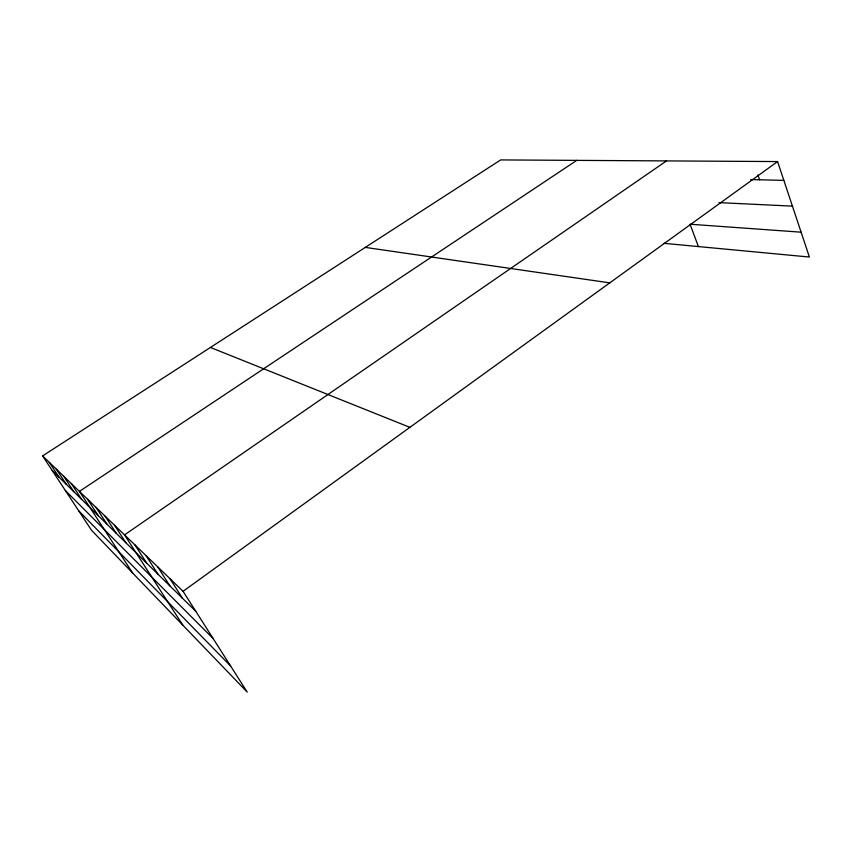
<?xml version="1.0" encoding="UTF-8"?>
<svg xmlns="http://www.w3.org/2000/svg" width="852" height="852" viewBox="0 0 852 852"><rect width="100%" height="100%" fill="white"/><g stroke="black" fill="none" stroke-linecap="round" stroke-linejoin="round"><path stroke-width="1.28" d="M777.578 161.571L500.667 159.92L42.6 455.905L183.063 591.309L777.578 161.571L809.4 257.038L663.868 243.321M666.509 160.911L124.53 534.886L182.797 625.134M576.751 160.378L79.417 491.391L132.667 573.034M750.569 179.57L783.851 180.368M718.907 202.616L792.435 206.131M801.125 232.191L690.067 224.225L698.384 246.569M365.284 247.399L609.776 282.864M210.433 347.456L409.887 427.353M52.185 470.485L195.779 611.278M65.348 490.507L213.138 638.553M78.704 510.806L230.626 666.019M56.349 469.164L66.275 484.298M49.331 462.391L59.076 477.237M42.6 455.905L91.462 530.2L247.208 692.08L183.063 591.309M71.376 483.638L81.654 499.378M63.687 476.236L73.794 491.668M87.586 499.272L98.257 515.652M105.147 516.205L116.223 533.267M96.159 507.536L107.022 524.257M114.594 525.311L125.883 542.735M134.999 544.971L146.725 563.172M146.033 555.6L157.993 574.227M157.684 566.836L169.889 585.888M170.006 578.721L182.466 598.221M757.907 174.894L759.579 179.783"/></g></svg>
